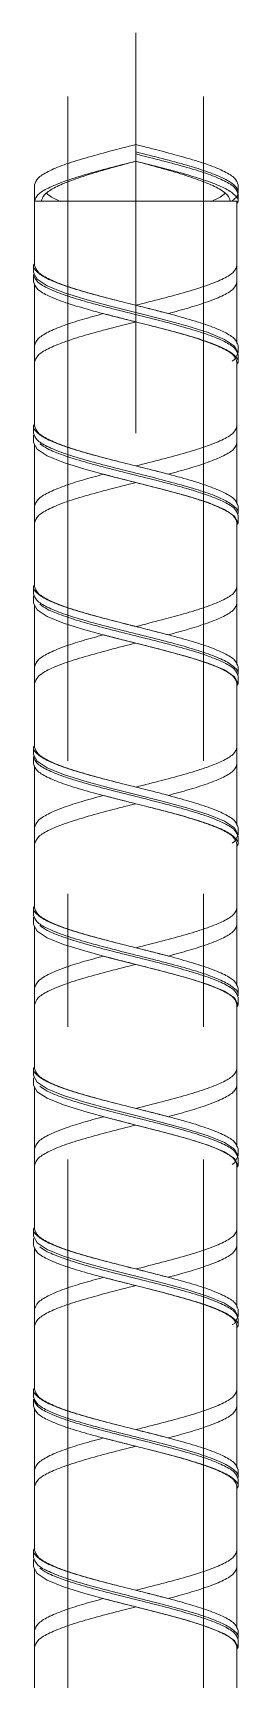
# Model space of a CAD drawing. Header units: millimetres. Extents: x 11 to 421, y 5 to 275.
# Drawn here: x 105.62 to 109.56, y 148.98 to 180.44 of the extents above; entities that cross this region are included whole.
import ezdxf

# ---------------------------------------------------------------- set-up
doc = ezdxf.new("R2010")
doc.units = ezdxf.units.MM
doc.linetypes.add('CENTERX2', pattern=[20.32, 12.7, -2.54, 2.54, -2.54])

msp = doc.modelspace()

# ---------------------------------------------------------------- linework, layer by layer
at = {"color": 7, "linetype": 'CENTERX2', "lineweight": 0}
for p, q in [((107.587, 180.445), (107.587, 172.792)), ((106.289, 179.23), (106.289, 127.66)), ((108.884, 179.23), (108.884, 127.66))]:
    msp.add_line(p, q, dxfattribs=at)
at = {"color": 7, "linetype": 'Continuous', "lineweight": 15}
for p, q in [((107.587, 178.31), (107.587, 178.171)), ((107.587, 178.171), (107.587, 178.151)), ((107.587, 178.151), (107.587, 178.131)), ((107.587, 178.131), (107.587, 177.992)), ((107.587, 177.992), (107.587, 177.992)), ((107.587, 177.992), (107.587, 177.992))]:
    msp.add_line(p, q, dxfattribs=at)
at = {"color": 7, "linetype": 'Continuous', "lineweight": 15, "flags": 128}
for points in [[(109.428, 174.17), (109.475, 174.201), (109.542, 174.33), (109.475, 174.459), (109.28, 174.587), (108.969, 174.716), (108.564, 174.844), (108.093, 174.973), (107.587, 175.101), (107.08, 175.229), (106.609, 175.356), (106.204, 175.484), (105.893, 175.611), (105.698, 175.738), (105.632, 175.865), (105.632, 175.865)], [(109.522, 171.042), (109.542, 171.081), (109.475, 171.21), (109.28, 171.339), (108.969, 171.467), (108.564, 171.596), (108.093, 171.724), (107.587, 171.852), (107.08, 171.98), (106.609, 172.108), (106.204, 172.235), (105.893, 172.362), (105.698, 172.489), (105.632, 172.616), (105.632, 172.616)], [(109.522, 167.972), (109.542, 168.011), (109.475, 168.14), (109.28, 168.269), (108.969, 168.397), (108.564, 168.526), (108.093, 168.654), (107.587, 168.782), (107.08, 168.91), (106.609, 169.038), (106.204, 169.165), (105.893, 169.292), (105.698, 169.419), (105.632, 169.546), (105.632, 169.546)], [(109.428, 164.96), (109.475, 164.991), (109.542, 165.12), (109.475, 165.249), (109.28, 165.377), (108.969, 165.506), (108.564, 165.635), (108.093, 165.763), (107.587, 165.891), (107.08, 166.019), (106.609, 166.146), (106.204, 166.274), (105.893, 166.401), (105.698, 166.528), (105.632, 166.655), (105.632, 166.655)], [(109.522, 161.832), (109.542, 161.871), (109.475, 162), (109.28, 162.129), (108.969, 162.257), (108.564, 162.386), (108.093, 162.514), (107.587, 162.642), (107.08, 162.77), (106.609, 162.898), (106.204, 163.025), (105.893, 163.152), (105.698, 163.279), (105.632, 163.406), (105.632, 163.406)], [(109.428, 158.82), (109.475, 158.851), (109.542, 158.98), (109.475, 159.109), (109.28, 159.237), (108.969, 159.366), (108.564, 159.495), (108.093, 159.623), (107.587, 159.751), (107.08, 159.879), (106.609, 160.006), (106.204, 160.134), (105.893, 160.261), (105.698, 160.388), (105.632, 160.515), (105.632, 160.515)], [(109.522, 158.762), (109.542, 158.801), (109.475, 158.93), (109.28, 159.059), (108.969, 159.187), (108.564, 159.316), (108.093, 159.444), (107.587, 159.572), (107.08, 159.7), (106.609, 159.828), (106.204, 159.955), (105.893, 160.082), (105.698, 160.209), (105.632, 160.336), (105.632, 160.336)], [(109.428, 155.75), (109.475, 155.781), (109.542, 155.91), (109.475, 156.039), (109.28, 156.167), (108.969, 156.296), (108.564, 156.425), (108.093, 156.553), (107.587, 156.681), (107.08, 156.809), (106.609, 156.936), (106.204, 157.064), (105.893, 157.191), (105.698, 157.318), (105.632, 157.445), (105.632, 157.445)], [(109.522, 149.552), (109.542, 149.591), (109.475, 149.72), (109.28, 149.849), (108.969, 149.977), (108.564, 150.106), (108.093, 150.234), (107.587, 150.362), (107.08, 150.49), (106.609, 150.618), (106.204, 150.745), (105.893, 150.872), (105.698, 150.999), (105.632, 151.126), (105.632, 151.126)]]:
    msp.add_lwpolyline(points, dxfattribs=at)
at = {"color": 7, "linetype": 'Continuous', "lineweight": 15}
msp.add_arc((107.587, -235.989), 413.221, 89.73172, 90.26828, dxfattribs=at)
for points, knots in [([(105.652, 177.539), (105.664, 177.581), (105.69, 177.667), (105.893, 177.796), (106.202, 177.925), (106.608, 178.053), (107.08, 178.182), (107.418, 178.267), (107.587, 178.31)], [0, 0, 0, 0, 0.166599, 0.33325, 0.499911, 0.666587, 0.833281, 1, 1, 1, 1]), ([(109.542, 177.539), (109.529, 177.581), (109.503, 177.667), (109.298, 177.796), (108.985, 177.925), (108.575, 178.053), (108.099, 178.182), (107.757, 178.267), (107.587, 178.31)], [0, 0, 0, 0, 0.166639, 0.333282, 0.499935, 0.666603, 0.833289, 1, 1, 1, 1]), ([(109.428, 177.24), (109.444, 177.25), (109.53, 177.304), (109.558, 177.4), (109.498, 177.529), (109.299, 177.657), (108.985, 177.786), (108.575, 177.915), (108.099, 178.043), (107.757, 178.128), (107.587, 178.171)], [0, 0, 0, 0, 0.033395, 0.171462, 0.309528, 0.447599, 0.585678, 0.723768, 0.861874, 1, 1, 1, 1]), ([(109.542, 177.36), (109.529, 177.403), (109.503, 177.489), (109.298, 177.617), (108.985, 177.746), (108.575, 177.875), (108.099, 178.003), (107.757, 178.088), (107.587, 178.131)], [0, 0, 0, 0, 0.166638, 0.333282, 0.499935, 0.666603, 0.83329, 1, 1, 1, 1]), ([(105.652, 177.227), (105.666, 177.27), (105.695, 177.354), (105.898, 177.481), (106.204, 177.608), (106.608, 177.736), (107.08, 177.864), (107.418, 177.949), (107.587, 177.992)], [0, 0, 0, 0, 0.165281, 0.330567, 0.495864, 0.663889, 0.831932, 1, 1, 1, 1]), ([(105.78, 177.229), (105.792, 177.269), (105.815, 177.352), (106.003, 177.478), (106.291, 177.607), (106.671, 177.736), (107.113, 177.864), (107.429, 177.949), (107.587, 177.992)], [0, 0, 0, 0, 0.158486, 0.32676, 0.495043, 0.663341, 0.831658, 1, 1, 1, 1]), ([(109.393, 177.228), (109.381, 177.269), (109.358, 177.352), (109.17, 177.478), (108.882, 177.607), (108.502, 177.736), (108.061, 177.864), (107.745, 177.949), (107.587, 177.992)], [0, 0, 0, 0, 0.158503, 0.326773, 0.495053, 0.663347, 0.831662, 1, 1, 1, 1]), ([(109.522, 177.182), (109.53, 177.195), (109.564, 177.251), (109.491, 177.35), (109.301, 177.479), (108.985, 177.607), (108.576, 177.736), (108.098, 177.864), (107.757, 177.95), (107.587, 177.992)], [0, 0, 0, 0, 0.04766, 0.206357, 0.365058, 0.523768, 0.682493, 0.841235, 1, 1, 1, 1]), ([(105.652, 177.539), (105.652, 177.486), (105.652, 177.38), (105.652, 177.274), (105.652, 177.221)], [0, 0, 0, 0, 0.500009, 1, 1, 1, 1]), ([(109.542, 177.4), (109.542, 177.423), (109.542, 177.469), (109.542, 177.515), (109.542, 177.539)], [0, 0, 0, 0, 0.500021, 1, 1, 1, 1]), ([(106.141, 177.225), (106.08, 177.252), (105.966, 177.303), (105.91, 177.353), (105.885, 177.377)], [0, 0, 0, 0, 0.532381, 1, 1, 1, 1]), ([(109.033, 177.225), (109.093, 177.252), (109.207, 177.303), (109.263, 177.353), (109.289, 177.377)], [0, 0, 0, 0, 0.532381, 1, 1, 1, 1]), ([(109.542, 177.221), (109.542, 177.244), (109.542, 177.29), (109.542, 177.337), (109.542, 177.36)], [0, 0, 0, 0, 0.5000215, 1, 1, 1, 1]), ([(109.542, 174.469), (109.529, 174.511), (109.503, 174.597), (109.298, 174.726), (108.985, 174.855), (108.575, 174.983), (108.099, 175.112), (107.587, 175.24), (107.075, 175.368), (106.598, 175.495), (106.189, 175.623), (105.872, 175.75), (105.683, 175.877), (105.609, 175.974), (105.644, 176.029), (105.652, 176.042)], [0, 0, 0, 0, 0.081285, 0.162573, 0.243866, 0.325165, 0.406474, 0.487794, 0.569115, 0.650423, 0.731723, 0.813015, 0.894303, 0.975588, 1, 1, 1, 1]), ([(105.652, 176.004), (105.664, 175.961), (105.69, 175.877), (105.893, 175.75), (106.202, 175.623), (106.608, 175.495), (107.08, 175.368), (107.418, 175.282), (107.587, 175.24)], [0, 0, 0, 0, 0.166639, 0.333282, 0.499935, 0.666603, 0.833289, 1, 1, 1, 1]), ([(107.587, 175.24), (107.755, 175.282), (108.093, 175.368), (108.565, 175.495), (108.971, 175.623), (109.28, 175.75), (109.483, 175.877), (109.509, 175.961), (109.522, 176.004)], [0, 0, 0, 0, 0.16671, 0.333397, 0.500065, 0.666718, 0.833361, 1, 1, 1, 1]), ([(109.522, 175.686), (109.522, 175.739), (109.522, 175.845), (109.522, 175.951), (109.522, 176.004)], [0, 0, 0, 0, 0.5, 1, 1, 1, 1]), ([(109.542, 174.29), (109.529, 174.333), (109.503, 174.419), (109.298, 174.547), (108.985, 174.676), (108.575, 174.805), (108.099, 174.933), (107.587, 175.061), (107.075, 175.189), (106.598, 175.316), (106.188, 175.444), (105.876, 175.571), (105.67, 175.698), (105.645, 175.782), (105.632, 175.825)], [0, 0, 0, 0, 0.083319, 0.166641, 0.249968, 0.333301, 0.416645, 0.5, 0.583355, 0.666699, 0.750032, 0.833359, 0.916681, 1, 1, 1, 1]), ([(109.522, 174.112), (109.53, 174.125), (109.564, 174.181), (109.491, 174.28), (109.301, 174.409), (108.985, 174.537), (108.576, 174.666), (108.098, 174.794), (107.587, 174.922), (107.075, 175.05), (106.598, 175.178), (106.188, 175.305), (105.876, 175.432), (105.671, 175.559), (105.645, 175.644), (105.632, 175.686)], [0, 0, 0, 0, 0.024413, 0.1057, 0.186991, 0.268285, 0.349587, 0.430898, 0.512221, 0.593544, 0.674855, 0.756157, 0.837452, 0.918742, 1, 1, 1, 1]), ([(108.205, 175.081), (108.342, 175.118), (108.617, 175.193), (108.983, 175.31), (109.28, 175.432), (109.483, 175.559), (109.509, 175.644), (109.522, 175.686)], [0, 0, 0, 0, 0.184914, 0.369754, 0.579846, 0.789926, 1, 1, 1, 1]), ([(105.652, 174.469), (105.664, 174.511), (105.69, 174.597), (105.893, 174.726), (106.19, 174.85), (106.556, 174.968), (106.831, 175.043), (106.969, 175.081)], [0, 0, 0, 0, 0.210074, 0.420154, 0.630246, 0.815085, 1, 1, 1, 1]), ([(106.969, 175.081), (107.06, 175.057), (107.206, 175.019), (107.414, 174.966), (107.529, 174.937), (107.587, 174.922)], [0, 0, 0, 0, 0.453024, 0.725497, 1, 1, 1, 1]), ([(108.205, 175.081), (108.113, 175.105), (107.967, 175.143), (107.759, 175.196), (107.644, 175.225), (107.587, 175.24)], [0, 0, 0, 0, 0.4530244, 0.7254943, 1, 1, 1, 1]), ([(105.652, 174.151), (105.664, 174.194), (105.69, 174.28), (105.893, 174.409), (106.202, 174.537), (106.608, 174.666), (107.08, 174.794), (107.418, 174.879), (107.587, 174.922)], [0, 0, 0, 0, 0.166639, 0.333282, 0.499935, 0.666603, 0.833289, 1, 1, 1, 1]), ([(107.587, 174.922), (107.755, 174.879), (108.093, 174.794), (108.565, 174.666), (108.971, 174.537), (109.28, 174.409), (109.483, 174.28), (109.509, 174.194), (109.522, 174.151)], [0, 0, 0, 0, 0.166711, 0.333397, 0.500065, 0.666718, 0.833361, 1, 1, 1, 1]), ([(105.652, 174.469), (105.652, 174.416), (105.652, 174.31), (105.652, 174.204), (105.652, 174.151)], [0, 0, 0, 0, 0.500009, 1, 1, 1, 1]), ([(109.542, 174.151), (109.542, 174.174), (109.542, 174.22), (109.542, 174.267), (109.542, 174.29)], [0, 0, 0, 0, 0.5000215, 1, 1, 1, 1]), ([(109.542, 171.399), (109.529, 171.441), (109.503, 171.527), (109.298, 171.656), (108.985, 171.785), (108.575, 171.913), (108.099, 172.042), (107.587, 172.17), (107.075, 172.298), (106.598, 172.425), (106.189, 172.553), (105.872, 172.68), (105.683, 172.807), (105.609, 172.904), (105.644, 172.959), (105.652, 172.972)], [0, 0, 0, 0, 0.081285, 0.162573, 0.243866, 0.325165, 0.406474, 0.487794, 0.569114, 0.650423, 0.731722, 0.813015, 0.894303, 0.975588, 1, 1, 1, 1]), ([(105.632, 172.934), (105.632, 172.91), (105.632, 172.864), (105.632, 172.818), (105.632, 172.795)], [0, 0, 0, 0, 0.5, 1, 1, 1, 1]), ([(109.539, 171.255), (109.54, 171.256), (109.564, 171.301), (109.487, 171.389), (109.302, 171.517), (108.984, 171.646), (108.576, 171.775), (108.098, 171.903), (107.587, 172.031), (107.075, 172.159), (106.598, 172.286), (106.188, 172.414), (105.876, 172.541), (105.67, 172.668), (105.645, 172.752), (105.632, 172.795)], [0, 0, 0, 0, 0.003287, 0.086332, 0.16938, 0.252433, 0.335493, 0.418562, 0.501643, 0.584725, 0.667794, 0.750854, 0.833907, 0.916955, 1, 1, 1, 1]), ([(105.632, 172.755), (105.632, 172.732), (105.632, 172.685), (105.632, 172.639), (105.632, 172.616)], [0, 0, 0, 0, 0.4999785, 1, 1, 1, 1]), ([(105.652, 172.934), (105.664, 172.891), (105.69, 172.807), (105.893, 172.68), (106.202, 172.553), (106.608, 172.425), (107.08, 172.298), (107.418, 172.212), (107.587, 172.17)], [0, 0, 0, 0, 0.166639, 0.333282, 0.499935, 0.666603, 0.83329, 1, 1, 1, 1]), ([(107.587, 172.17), (107.755, 172.212), (108.093, 172.298), (108.565, 172.425), (108.971, 172.553), (109.28, 172.68), (109.483, 172.807), (109.509, 172.891), (109.522, 172.934)], [0, 0, 0, 0, 0.16671, 0.333397, 0.500065, 0.666718, 0.833361, 1, 1, 1, 1]), ([(109.522, 172.616), (109.522, 172.669), (109.522, 172.775), (109.522, 172.881), (109.522, 172.934)], [0, 0, 0, 0, 0.500009, 1, 1, 1, 1]), ([(109.542, 171.22), (109.529, 171.263), (109.503, 171.349), (109.298, 171.477), (108.985, 171.606), (108.575, 171.735), (108.099, 171.863), (107.587, 171.991), (107.075, 172.119), (106.597, 172.246), (106.191, 172.374), (105.893, 172.49), (105.793, 172.563), (105.75, 172.594)], [0, 0, 0, 0, 0.093108, 0.186254, 0.279404, 0.372563, 0.465733, 0.558915, 0.652098, 0.745267, 0.838426, 0.931577, 1, 1, 1, 1]), ([(108.205, 172.011), (108.342, 172.048), (108.617, 172.123), (108.983, 172.24), (109.28, 172.362), (109.483, 172.489), (109.509, 172.574), (109.522, 172.616)], [0, 0, 0, 0, 0.184914, 0.369754, 0.579846, 0.789926, 1, 1, 1, 1]), ([(108.205, 172.011), (108.113, 172.035), (107.967, 172.073), (107.759, 172.126), (107.644, 172.155), (107.587, 172.17)], [0, 0, 0, 0, 0.453025, 0.725497, 1, 1, 1, 1]), ([(105.652, 171.399), (105.664, 171.441), (105.69, 171.527), (105.893, 171.656), (106.19, 171.78), (106.556, 171.898), (106.831, 171.973), (106.969, 172.011)], [0, 0, 0, 0, 0.210074, 0.420154, 0.630246, 0.815086, 1, 1, 1, 1]), ([(105.652, 171.081), (105.664, 171.124), (105.69, 171.21), (105.893, 171.339), (106.202, 171.467), (106.608, 171.596), (107.08, 171.724), (107.418, 171.809), (107.587, 171.852)], [0, 0, 0, 0, 0.166639, 0.333282, 0.499936, 0.666603, 0.83329, 1, 1, 1, 1]), ([(106.969, 172.011), (107.06, 171.987), (107.206, 171.949), (107.414, 171.896), (107.529, 171.867), (107.587, 171.852)], [0, 0, 0, 0, 0.453024, 0.725494, 1, 1, 1, 1]), ([(107.587, 171.852), (107.755, 171.809), (108.093, 171.724), (108.565, 171.596), (108.971, 171.467), (109.28, 171.339), (109.483, 171.21), (109.509, 171.124), (109.522, 171.081)], [0, 0, 0, 0, 0.16671, 0.333397, 0.500064, 0.666718, 0.833361, 1, 1, 1, 1]), ([(105.652, 171.399), (105.652, 171.346), (105.652, 171.24), (105.652, 171.134), (105.652, 171.081)], [0, 0, 0, 0, 0.5, 1, 1, 1, 1]), ([(109.542, 171.26), (109.542, 171.283), (109.542, 171.329), (109.542, 171.375), (109.542, 171.399)], [0, 0, 0, 0, 0.4999785, 1, 1, 1, 1]), ([(109.542, 168.329), (109.529, 168.371), (109.503, 168.457), (109.298, 168.586), (108.985, 168.715), (108.575, 168.843), (108.099, 168.972), (107.587, 169.1), (107.075, 169.228), (106.598, 169.355), (106.189, 169.483), (105.872, 169.61), (105.683, 169.737), (105.609, 169.834), (105.644, 169.889), (105.652, 169.902)], [0, 0, 0, 0, 0.081285, 0.162573, 0.243866, 0.325165, 0.406474, 0.487794, 0.569114, 0.650423, 0.731723, 0.813015, 0.894303, 0.975588, 1, 1, 1, 1]), ([(105.632, 169.864), (105.632, 169.84), (105.632, 169.794), (105.632, 169.748), (105.632, 169.725)], [0, 0, 0, 0, 0.500011, 1, 1, 1, 1]), ([(109.539, 168.185), (109.54, 168.186), (109.564, 168.231), (109.487, 168.319), (109.302, 168.447), (108.984, 168.576), (108.576, 168.705), (108.098, 168.833), (107.587, 168.961), (107.075, 169.089), (106.598, 169.216), (106.188, 169.344), (105.876, 169.471), (105.67, 169.598), (105.645, 169.682), (105.632, 169.725)], [0, 0, 0, 0, 0.003288, 0.086333, 0.169381, 0.252434, 0.335493, 0.418563, 0.501644, 0.584725, 0.667794, 0.750854, 0.833907, 0.916955, 1, 1, 1, 1]), ([(105.652, 169.864), (105.664, 169.821), (105.69, 169.737), (105.893, 169.61), (106.202, 169.483), (106.608, 169.355), (107.08, 169.228), (107.418, 169.142), (107.587, 169.1)], [0, 0, 0, 0, 0.166639, 0.333282, 0.499935, 0.666603, 0.83329, 1, 1, 1, 1]), ([(107.587, 169.1), (107.755, 169.142), (108.093, 169.228), (108.565, 169.355), (108.971, 169.483), (109.28, 169.61), (109.483, 169.737), (109.509, 169.821), (109.522, 169.864)], [0, 0, 0, 0, 0.16671, 0.333397, 0.500065, 0.666718, 0.833361, 1, 1, 1, 1]), ([(109.522, 169.546), (109.522, 169.599), (109.522, 169.705), (109.522, 169.811), (109.522, 169.864)], [0, 0, 0, 0, 0.5, 1, 1, 1, 1]), ([(109.542, 168.15), (109.529, 168.193), (109.503, 168.279), (109.298, 168.407), (108.985, 168.536), (108.575, 168.665), (108.099, 168.793), (107.587, 168.921), (107.075, 169.049), (106.597, 169.176), (106.191, 169.304), (105.893, 169.42), (105.793, 169.493), (105.75, 169.524)], [0, 0, 0, 0, 0.09314, 0.186282, 0.279429, 0.372585, 0.465751, 0.55893, 0.65211, 0.745276, 0.838432, 0.931579, 1, 1, 1, 1]), ([(108.205, 168.941), (108.342, 168.978), (108.617, 169.053), (108.983, 169.17), (109.28, 169.292), (109.483, 169.419), (109.509, 169.504), (109.522, 169.546)], [0, 0, 0, 0, 0.184914, 0.369754, 0.579846, 0.789926, 1, 1, 1, 1]), ([(108.205, 168.941), (108.113, 168.965), (107.967, 169.003), (107.759, 169.056), (107.644, 169.085), (107.587, 169.1)], [0, 0, 0, 0, 0.453024, 0.725495, 1, 1, 1, 1]), ([(105.652, 168.329), (105.664, 168.371), (105.69, 168.457), (105.893, 168.586), (106.19, 168.71), (106.556, 168.828), (106.831, 168.903), (106.969, 168.941)], [0, 0, 0, 0, 0.210074, 0.420154, 0.630246, 0.815086, 1, 1, 1, 1]), ([(105.652, 168.011), (105.664, 168.054), (105.69, 168.14), (105.893, 168.269), (106.202, 168.397), (106.608, 168.526), (107.08, 168.654), (107.418, 168.739), (107.587, 168.782)], [0, 0, 0, 0, 0.166638, 0.333282, 0.499935, 0.666603, 0.833289, 1, 1, 1, 1]), ([(106.969, 168.941), (107.06, 168.917), (107.206, 168.879), (107.414, 168.826), (107.529, 168.797), (107.587, 168.782)], [0, 0, 0, 0, 0.453024, 0.725496, 1, 1, 1, 1]), ([(107.587, 168.782), (107.755, 168.739), (108.093, 168.654), (108.565, 168.526), (108.971, 168.397), (109.28, 168.269), (109.483, 168.14), (109.509, 168.054), (109.522, 168.011)], [0, 0, 0, 0, 0.166711, 0.333397, 0.500065, 0.666718, 0.833361, 1, 1, 1, 1]), ([(105.652, 168.329), (105.652, 168.276), (105.652, 168.17), (105.652, 168.064), (105.652, 168.011)], [0, 0, 0, 0, 0.500005, 1, 1, 1, 1]), ([(109.542, 168.19), (109.542, 168.213), (109.542, 168.259), (109.542, 168.305), (109.542, 168.329)], [0, 0, 0, 0, 0.500011, 1, 1, 1, 1]), ([(109.542, 168.011), (109.542, 168.034), (109.542, 168.08), (109.542, 168.127), (109.542, 168.15)], [0, 0, 0, 0, 0.500011, 1, 1, 1, 1]), ([(109.542, 165.259), (109.529, 165.301), (109.503, 165.387), (109.298, 165.516), (108.985, 165.645), (108.575, 165.773), (108.099, 165.902), (107.587, 166.03), (107.075, 166.158), (106.598, 166.285), (106.189, 166.413), (105.872, 166.54), (105.683, 166.667), (105.609, 166.764), (105.644, 166.819), (105.652, 166.832)], [0, 0, 0, 0, 0.081285, 0.162573, 0.243866, 0.325165, 0.406474, 0.487794, 0.569114, 0.650423, 0.731723, 0.813015, 0.894303, 0.975588, 1, 1, 1, 1]), ([(105.652, 166.794), (105.664, 166.751), (105.69, 166.667), (105.893, 166.54), (106.202, 166.413), (106.608, 166.285), (107.08, 166.158), (107.418, 166.072), (107.587, 166.03)], [0, 0, 0, 0, 0.166639, 0.333282, 0.499935, 0.666603, 0.833289, 1, 1, 1, 1]), ([(107.587, 166.03), (107.755, 166.072), (108.093, 166.158), (108.565, 166.285), (108.971, 166.413), (109.28, 166.54), (109.483, 166.667), (109.509, 166.751), (109.522, 166.794)], [0, 0, 0, 0, 0.166711, 0.333397, 0.500065, 0.666718, 0.833361, 1, 1, 1, 1]), ([(109.522, 166.476), (109.522, 166.529), (109.522, 166.635), (109.522, 166.741), (109.522, 166.794)], [0, 0, 0, 0, 0.5000047, 1, 1, 1, 1]), ([(105.632, 166.615), (105.632, 166.592), (105.632, 166.545), (105.632, 166.499), (105.632, 166.476)], [0, 0, 0, 0, 0.500011, 1, 1, 1, 1]), ([(109.542, 165.08), (109.529, 165.123), (109.503, 165.209), (109.298, 165.337), (108.985, 165.466), (108.575, 165.595), (108.099, 165.723), (107.587, 165.851), (107.075, 165.979), (106.598, 166.106), (106.188, 166.234), (105.876, 166.361), (105.67, 166.488), (105.645, 166.572), (105.632, 166.615)], [0, 0, 0, 0, 0.083319, 0.166641, 0.249968, 0.333302, 0.416645, 0.5, 0.583355, 0.666699, 0.750032, 0.833359, 0.916681, 1, 1, 1, 1]), ([(109.522, 164.902), (109.53, 164.915), (109.564, 164.971), (109.491, 165.07), (109.301, 165.199), (108.985, 165.327), (108.576, 165.456), (108.098, 165.584), (107.587, 165.712), (107.075, 165.84), (106.598, 165.968), (106.188, 166.095), (105.876, 166.222), (105.671, 166.349), (105.645, 166.434), (105.632, 166.476)], [0, 0, 0, 0, 0.024413, 0.1057, 0.18699, 0.268285, 0.349587, 0.430898, 0.51222, 0.593543, 0.674854, 0.756156, 0.837451, 0.918741, 1, 1, 1, 1]), ([(108.205, 165.871), (108.342, 165.908), (108.617, 165.983), (108.983, 166.1), (109.28, 166.222), (109.483, 166.349), (109.509, 166.434), (109.522, 166.476)], [0, 0, 0, 0, 0.184914, 0.369754, 0.579846, 0.789926, 1, 1, 1, 1]), ([(105.652, 165.259), (105.664, 165.301), (105.69, 165.387), (105.893, 165.516), (106.19, 165.64), (106.556, 165.758), (106.831, 165.833), (106.969, 165.871)], [0, 0, 0, 0, 0.210074, 0.420154, 0.6302459, 0.8150856, 1, 1, 1, 1]), ([(106.969, 165.871), (107.06, 165.847), (107.206, 165.809), (107.414, 165.756), (107.529, 165.727), (107.587, 165.712)], [0, 0, 0, 0, 0.453025, 0.725496, 1, 1, 1, 1]), ([(105.652, 164.941), (105.664, 164.984), (105.69, 165.07), (105.893, 165.199), (106.202, 165.327), (106.608, 165.456), (107.08, 165.584), (107.418, 165.669), (107.587, 165.712)], [0, 0, 0, 0, 0.166639, 0.333282, 0.499935, 0.666603, 0.83329, 1, 1, 1, 1]), ([(107.587, 165.712), (107.755, 165.669), (108.093, 165.584), (108.565, 165.456), (108.971, 165.327), (109.28, 165.199), (109.483, 165.07), (109.509, 164.984), (109.522, 164.941)], [0, 0, 0, 0, 0.16671, 0.333397, 0.500065, 0.666718, 0.833361, 1, 1, 1, 1]), ([(105.652, 165.259), (105.652, 165.206), (105.652, 165.1), (105.652, 164.994), (105.652, 164.941)], [0, 0, 0, 0, 0.5000047, 1, 1, 1, 1]), ([(109.542, 165.12), (109.542, 165.143), (109.542, 165.189), (109.542, 165.235), (109.542, 165.259)], [0, 0, 0, 0, 0.499989, 1, 1, 1, 1]), ([(109.542, 164.941), (109.542, 164.964), (109.542, 165.01), (109.542, 165.057), (109.542, 165.08)], [0, 0, 0, 0, 0.500011, 1, 1, 1, 1]), ([(109.542, 162.189), (109.529, 162.231), (109.503, 162.317), (109.298, 162.446), (108.985, 162.575), (108.575, 162.703), (108.099, 162.832), (107.587, 162.96), (107.075, 163.088), (106.598, 163.215), (106.189, 163.343), (105.872, 163.47), (105.683, 163.597), (105.609, 163.694), (105.644, 163.749), (105.652, 163.762)], [0, 0, 0, 0, 0.081285, 0.162573, 0.243866, 0.325165, 0.406474, 0.487794, 0.569114, 0.650423, 0.731723, 0.813015, 0.894303, 0.975588, 1, 1, 1, 1]), ([(105.632, 163.724), (105.632, 163.7), (105.632, 163.654), (105.632, 163.608), (105.632, 163.585)], [0, 0, 0, 0, 0.499989, 1, 1, 1, 1]), ([(105.652, 163.724), (105.664, 163.681), (105.69, 163.597), (105.893, 163.47), (106.202, 163.343), (106.608, 163.215), (107.08, 163.088), (107.418, 163.002), (107.587, 162.96)], [0, 0, 0, 0, 0.166639, 0.333282, 0.499935, 0.666603, 0.833289, 1, 1, 1, 1]), ([(107.587, 162.96), (107.755, 163.002), (108.093, 163.088), (108.565, 163.215), (108.971, 163.343), (109.28, 163.47), (109.483, 163.597), (109.509, 163.681), (109.522, 163.724)], [0, 0, 0, 0, 0.166711, 0.333397, 0.500065, 0.666718, 0.833361, 1, 1, 1, 1]), ([(109.522, 163.406), (109.522, 163.459), (109.522, 163.565), (109.522, 163.671), (109.522, 163.724)], [0, 0, 0, 0, 0.499995, 1, 1, 1, 1]), ([(109.539, 162.045), (109.54, 162.046), (109.564, 162.091), (109.487, 162.179), (109.302, 162.307), (108.984, 162.436), (108.576, 162.565), (108.098, 162.693), (107.587, 162.821), (107.075, 162.949), (106.598, 163.076), (106.188, 163.204), (105.876, 163.331), (105.67, 163.458), (105.645, 163.542), (105.632, 163.585)], [0, 0, 0, 0, 0.003287, 0.086332, 0.16938, 0.252433, 0.335493, 0.418562, 0.501643, 0.584725, 0.667794, 0.750854, 0.833907, 0.916955, 1, 1, 1, 1]), ([(105.632, 163.545), (105.632, 163.522), (105.632, 163.475), (105.632, 163.429), (105.632, 163.406)], [0, 0, 0, 0, 0.499989, 1, 1, 1, 1]), ([(109.542, 162.01), (109.529, 162.053), (109.503, 162.139), (109.298, 162.267), (108.985, 162.396), (108.575, 162.525), (108.099, 162.653), (107.587, 162.781), (107.075, 162.909), (106.597, 163.036), (106.191, 163.164), (105.893, 163.28), (105.793, 163.353), (105.75, 163.384)], [0, 0, 0, 0, 0.093109, 0.186255, 0.279405, 0.372564, 0.465733, 0.558916, 0.652098, 0.745268, 0.838426, 0.931577, 1, 1, 1, 1]), ([(108.205, 162.801), (108.342, 162.838), (108.617, 162.913), (108.983, 163.03), (109.28, 163.152), (109.483, 163.279), (109.509, 163.364), (109.522, 163.406)], [0, 0, 0, 0, 0.184914, 0.369754, 0.579846, 0.789926, 1, 1, 1, 1]), ([(105.652, 162.189), (105.664, 162.231), (105.69, 162.317), (105.893, 162.446), (106.19, 162.57), (106.556, 162.688), (106.831, 162.763), (106.969, 162.801)], [0, 0, 0, 0, 0.210074, 0.420154, 0.630246, 0.815086, 1, 1, 1, 1]), ([(106.969, 162.801), (107.06, 162.777), (107.206, 162.739), (107.414, 162.686), (107.529, 162.657), (107.587, 162.642)], [0, 0, 0, 0, 0.453025, 0.7254955, 1, 1, 1, 1]), ([(108.205, 162.801), (108.113, 162.825), (107.967, 162.863), (107.759, 162.916), (107.644, 162.945), (107.587, 162.96)], [0, 0, 0, 0, 0.453025, 0.725496, 1, 1, 1, 1]), ([(105.652, 161.871), (105.664, 161.914), (105.69, 162), (105.893, 162.129), (106.202, 162.257), (106.608, 162.386), (107.08, 162.514), (107.418, 162.599), (107.587, 162.642)], [0, 0, 0, 0, 0.166639, 0.333282, 0.499936, 0.666603, 0.833289, 1, 1, 1, 1]), ([(107.587, 162.642), (107.755, 162.599), (108.093, 162.514), (108.565, 162.386), (108.971, 162.257), (109.28, 162.129), (109.483, 162), (109.509, 161.914), (109.522, 161.871)], [0, 0, 0, 0, 0.166711, 0.333397, 0.500064, 0.666718, 0.833361, 1, 1, 1, 1]), ([(105.652, 162.189), (105.652, 162.136), (105.652, 162.03), (105.652, 161.924), (105.652, 161.871)], [0, 0, 0, 0, 0.4999953, 1, 1, 1, 1]), ([(109.542, 161.871), (109.542, 161.894), (109.542, 161.94), (109.542, 161.987), (109.542, 162.01)], [0, 0, 0, 0, 0.499989, 1, 1, 1, 1]), ([(109.542, 159.119), (109.529, 159.161), (109.503, 159.247), (109.298, 159.376), (108.985, 159.505), (108.575, 159.633), (108.099, 159.762), (107.587, 159.89), (107.075, 160.018), (106.598, 160.145), (106.189, 160.273), (105.872, 160.4), (105.683, 160.527), (105.609, 160.624), (105.644, 160.679), (105.652, 160.692)], [0, 0, 0, 0, 0.081286, 0.162573, 0.243866, 0.325165, 0.406474, 0.487794, 0.569115, 0.650423, 0.731723, 0.813015, 0.894303, 0.975588, 1, 1, 1, 1]), ([(105.632, 160.654), (105.632, 160.63), (105.632, 160.584), (105.632, 160.538), (105.632, 160.515)], [0, 0, 0, 0, 0.500011, 1, 1, 1, 1]), ([(105.632, 160.475), (105.632, 160.452), (105.632, 160.405), (105.632, 160.359), (105.632, 160.336)], [0, 0, 0, 0, 0.499989, 1, 1, 1, 1]), ([(105.652, 160.654), (105.664, 160.611), (105.69, 160.527), (105.893, 160.4), (106.202, 160.273), (106.608, 160.145), (107.08, 160.018), (107.418, 159.932), (107.587, 159.89)], [0, 0, 0, 0, 0.166639, 0.333282, 0.499935, 0.666603, 0.83329, 1, 1, 1, 1]), ([(107.587, 159.89), (107.755, 159.932), (108.093, 160.018), (108.565, 160.145), (108.971, 160.273), (109.28, 160.4), (109.483, 160.527), (109.509, 160.611), (109.522, 160.654)], [0, 0, 0, 0, 0.16671, 0.333397, 0.500065, 0.666718, 0.833361, 1, 1, 1, 1]), ([(109.522, 160.336), (109.522, 160.389), (109.522, 160.495), (109.522, 160.601), (109.522, 160.654)], [0, 0, 0, 0, 0.4999953, 1, 1, 1, 1]), ([(109.542, 158.94), (109.529, 158.983), (109.503, 159.069), (109.298, 159.197), (108.985, 159.326), (108.575, 159.455), (108.099, 159.583), (107.587, 159.711), (107.075, 159.839), (106.597, 159.966), (106.191, 160.094), (105.893, 160.21), (105.793, 160.283), (105.75, 160.314)], [0, 0, 0, 0, 0.093139, 0.186281, 0.279429, 0.372585, 0.465751, 0.55893, 0.65211, 0.745276, 0.838432, 0.931579, 1, 1, 1, 1]), ([(108.205, 159.731), (108.342, 159.768), (108.617, 159.843), (108.983, 159.96), (109.28, 160.082), (109.483, 160.209), (109.509, 160.294), (109.522, 160.336)], [0, 0, 0, 0, 0.184915, 0.369754, 0.579846, 0.789926, 1, 1, 1, 1]), ([(108.205, 159.731), (108.113, 159.755), (107.967, 159.793), (107.759, 159.846), (107.644, 159.875), (107.587, 159.89)], [0, 0, 0, 0, 0.453024, 0.725496, 1, 1, 1, 1]), ([(105.652, 159.119), (105.664, 159.161), (105.69, 159.247), (105.893, 159.376), (106.19, 159.5), (106.556, 159.618), (106.831, 159.693), (106.969, 159.731)], [0, 0, 0, 0, 0.210074, 0.4201539, 0.6302463, 0.8150856, 1, 1, 1, 1]), ([(105.652, 158.801), (105.664, 158.844), (105.69, 158.93), (105.893, 159.059), (106.202, 159.187), (106.608, 159.316), (107.08, 159.444), (107.418, 159.529), (107.587, 159.572)], [0, 0, 0, 0, 0.166638, 0.333282, 0.499935, 0.666603, 0.833289, 1, 1, 1, 1]), ([(106.969, 159.731), (107.06, 159.707), (107.206, 159.669), (107.414, 159.616), (107.529, 159.587), (107.587, 159.572)], [0, 0, 0, 0, 0.453024, 0.725495, 1, 1, 1, 1]), ([(107.587, 159.572), (107.755, 159.529), (108.093, 159.444), (108.565, 159.316), (108.971, 159.187), (109.28, 159.059), (109.483, 158.93), (109.509, 158.844), (109.522, 158.801)], [0, 0, 0, 0, 0.166711, 0.333397, 0.500065, 0.666718, 0.833361, 1, 1, 1, 1]), ([(105.652, 159.119), (105.652, 159.066), (105.652, 158.96), (105.652, 158.854), (105.652, 158.801)], [0, 0, 0, 0, 0.499995, 1, 1, 1, 1]), ([(109.542, 158.98), (109.542, 159.003), (109.542, 159.049), (109.542, 159.095), (109.542, 159.119)], [0, 0, 0, 0, 0.500011, 1, 1, 1, 1]), ([(109.542, 158.801), (109.542, 158.824), (109.542, 158.87), (109.542, 158.917), (109.542, 158.94)], [0, 0, 0, 0, 0.499989, 1, 1, 1, 1]), ([(109.542, 156.049), (109.529, 156.091), (109.503, 156.177), (109.298, 156.306), (108.985, 156.435), (108.575, 156.563), (108.099, 156.692), (107.587, 156.82), (107.075, 156.948), (106.598, 157.075), (106.189, 157.203), (105.872, 157.33), (105.683, 157.457), (105.609, 157.554), (105.644, 157.609), (105.652, 157.622)], [0, 0, 0, 0, 0.081285, 0.162573, 0.243866, 0.325165, 0.406474, 0.487794, 0.569114, 0.650423, 0.731723, 0.813015, 0.894303, 0.975588, 1, 1, 1, 1]), ([(105.632, 157.584), (105.632, 157.56), (105.632, 157.514), (105.632, 157.468), (105.632, 157.445)], [0, 0, 0, 0, 0.500011, 1, 1, 1, 1]), ([(105.652, 157.584), (105.664, 157.541), (105.69, 157.457), (105.893, 157.33), (106.202, 157.203), (106.608, 157.075), (107.08, 156.948), (107.418, 156.862), (107.587, 156.82)], [0, 0, 0, 0, 0.166639, 0.333282, 0.499935, 0.666603, 0.83329, 1, 1, 1, 1]), ([(107.587, 156.82), (107.755, 156.862), (108.093, 156.948), (108.565, 157.075), (108.971, 157.203), (109.28, 157.33), (109.483, 157.457), (109.509, 157.541), (109.522, 157.584)], [0, 0, 0, 0, 0.16671, 0.333397, 0.500065, 0.666718, 0.833361, 1, 1, 1, 1]), ([(109.522, 157.266), (109.522, 157.319), (109.522, 157.425), (109.522, 157.531), (109.522, 157.584)], [0, 0, 0, 0, 0.5, 1, 1, 1, 1]), ([(109.522, 155.692), (109.53, 155.705), (109.564, 155.761), (109.491, 155.86), (109.301, 155.989), (108.985, 156.117), (108.576, 156.246), (108.098, 156.374), (107.587, 156.502), (107.075, 156.63), (106.598, 156.758), (106.188, 156.885), (105.876, 157.012), (105.671, 157.139), (105.645, 157.224), (105.632, 157.266)], [0, 0, 0, 0, 0.024412, 0.1057, 0.18699, 0.268284, 0.349586, 0.430897, 0.512219, 0.593542, 0.674852, 0.756154, 0.837448, 0.918738, 1, 1, 1, 1]), ([(109.542, 155.87), (109.529, 155.913), (109.503, 155.999), (109.298, 156.127), (108.985, 156.256), (108.575, 156.385), (108.099, 156.513), (107.587, 156.641), (107.075, 156.769), (106.597, 156.896), (106.191, 157.024), (105.893, 157.14), (105.793, 157.213), (105.75, 157.244)], [0, 0, 0, 0, 0.09314, 0.186282, 0.279429, 0.372585, 0.465751, 0.558931, 0.65211, 0.745276, 0.838432, 0.931579, 1, 1, 1, 1]), ([(108.205, 156.661), (108.342, 156.698), (108.617, 156.773), (108.983, 156.89), (109.28, 157.012), (109.483, 157.139), (109.509, 157.224), (109.522, 157.266)], [0, 0, 0, 0, 0.1849143, 0.3697541, 0.5798461, 0.7899261, 1, 1, 1, 1]), ([(108.205, 156.661), (108.113, 156.685), (107.967, 156.723), (107.759, 156.776), (107.644, 156.805), (107.587, 156.82)], [0, 0, 0, 0, 0.453024, 0.725495, 1, 1, 1, 1]), ([(105.652, 156.049), (105.664, 156.091), (105.69, 156.177), (105.893, 156.306), (106.19, 156.43), (106.556, 156.548), (106.831, 156.623), (106.969, 156.661)], [0, 0, 0, 0, 0.210074, 0.420154, 0.630246, 0.815086, 1, 1, 1, 1]), ([(105.652, 155.731), (105.664, 155.774), (105.69, 155.86), (105.893, 155.989), (106.202, 156.117), (106.608, 156.246), (107.08, 156.374), (107.418, 156.46), (107.587, 156.502)], [0, 0, 0, 0, 0.166639, 0.333282, 0.499935, 0.666603, 0.833289, 1, 1, 1, 1]), ([(106.969, 156.661), (107.06, 156.637), (107.206, 156.599), (107.414, 156.546), (107.529, 156.517), (107.587, 156.502)], [0, 0, 0, 0, 0.453024, 0.725496, 1, 1, 1, 1]), ([(107.587, 156.502), (107.755, 156.46), (108.093, 156.374), (108.565, 156.246), (108.971, 156.117), (109.28, 155.989), (109.483, 155.86), (109.509, 155.774), (109.522, 155.731)], [0, 0, 0, 0, 0.166711, 0.333397, 0.500065, 0.666718, 0.833361, 1, 1, 1, 1]), ([(105.652, 156.049), (105.652, 155.996), (105.652, 155.89), (105.652, 155.784), (105.652, 155.731)], [0, 0, 0, 0, 0.5000047, 1, 1, 1, 1]), ([(109.542, 155.91), (109.542, 155.933), (109.542, 155.979), (109.542, 156.025), (109.542, 156.049)], [0, 0, 0, 0, 0.500011, 1, 1, 1, 1]), ([(109.542, 155.731), (109.542, 155.754), (109.542, 155.8), (109.542, 155.847), (109.542, 155.87)], [0, 0, 0, 0, 0.499989, 1, 1, 1, 1]), ([(109.542, 152.979), (109.529, 153.022), (109.503, 153.107), (109.298, 153.236), (108.985, 153.365), (108.575, 153.493), (108.099, 153.622), (107.587, 153.75), (107.075, 153.878), (106.598, 154.005), (106.189, 154.133), (105.872, 154.26), (105.683, 154.387), (105.609, 154.484), (105.644, 154.539), (105.652, 154.552)], [0, 0, 0, 0, 0.081285, 0.162573, 0.243866, 0.325165, 0.406474, 0.487794, 0.569114, 0.650423, 0.731723, 0.813015, 0.894303, 0.975588, 1, 1, 1, 1]), ([(105.632, 154.514), (105.632, 154.49), (105.632, 154.444), (105.632, 154.398), (105.632, 154.375)], [0, 0, 0, 0, 0.5, 1, 1, 1, 1]), ([(105.652, 154.514), (105.664, 154.471), (105.69, 154.387), (105.893, 154.26), (106.202, 154.133), (106.608, 154.005), (107.08, 153.878), (107.418, 153.792), (107.587, 153.75)], [0, 0, 0, 0, 0.166639, 0.333282, 0.499935, 0.666603, 0.833289, 1, 1, 1, 1]), ([(107.587, 153.75), (107.755, 153.792), (108.093, 153.878), (108.565, 154.005), (108.971, 154.133), (109.28, 154.26), (109.483, 154.387), (109.509, 154.471), (109.522, 154.514)], [0, 0, 0, 0, 0.166711, 0.333397, 0.500065, 0.666718, 0.833361, 1, 1, 1, 1]), ([(109.522, 154.196), (109.522, 154.249), (109.522, 154.355), (109.522, 154.461), (109.522, 154.514)], [0, 0, 0, 0, 0.500005, 1, 1, 1, 1]), ([(109.539, 152.835), (109.54, 152.836), (109.564, 152.881), (109.487, 152.969), (109.302, 153.097), (108.984, 153.226), (108.576, 153.355), (108.098, 153.483), (107.587, 153.611), (107.075, 153.739), (106.598, 153.867), (106.188, 153.994), (105.876, 154.121), (105.67, 154.248), (105.645, 154.333), (105.632, 154.375)], [0, 0, 0, 0, 0.003287, 0.086332, 0.16938, 0.252433, 0.335493, 0.418562, 0.501643, 0.584725, 0.667794, 0.750854, 0.833907, 0.916955, 1, 1, 1, 1]), ([(105.632, 154.335), (105.632, 154.312), (105.632, 154.265), (105.632, 154.219), (105.632, 154.196)], [0, 0, 0, 0, 0.499989, 1, 1, 1, 1]), ([(109.542, 152.8), (109.529, 152.843), (109.503, 152.929), (109.298, 153.057), (108.985, 153.186), (108.575, 153.315), (108.099, 153.443), (107.587, 153.571), (107.075, 153.699), (106.598, 153.827), (106.188, 153.954), (105.876, 154.081), (105.67, 154.208), (105.645, 154.293), (105.632, 154.335)], [0, 0, 0, 0, 0.083295, 0.166619, 0.249947, 0.333283, 0.416629, 0.499986, 0.583344, 0.666689, 0.750026, 0.833354, 0.916678, 1, 1, 1, 1]), ([(109.522, 152.622), (109.53, 152.635), (109.564, 152.691), (109.491, 152.79), (109.301, 152.919), (108.985, 153.047), (108.576, 153.176), (108.098, 153.304), (107.587, 153.432), (107.075, 153.56), (106.598, 153.688), (106.188, 153.815), (105.876, 153.942), (105.67, 154.069), (105.645, 154.154), (105.632, 154.196)], [0, 0, 0, 0, 0.024412, 0.105697, 0.186985, 0.268278, 0.349577, 0.430886, 0.512207, 0.593527, 0.674836, 0.756136, 0.837428, 0.918716, 1, 1, 1, 1]), ([(108.205, 153.591), (108.342, 153.628), (108.617, 153.703), (108.983, 153.82), (109.28, 153.942), (109.483, 154.069), (109.509, 154.154), (109.522, 154.196)], [0, 0, 0, 0, 0.184914, 0.369754, 0.579846, 0.789926, 1, 1, 1, 1]), ([(105.652, 152.979), (105.664, 153.022), (105.69, 153.107), (105.893, 153.236), (106.19, 153.36), (106.556, 153.478), (106.831, 153.553), (106.969, 153.591)], [0, 0, 0, 0, 0.210074, 0.420154, 0.630246, 0.815086, 1, 1, 1, 1]), ([(106.969, 153.591), (107.06, 153.567), (107.206, 153.529), (107.414, 153.476), (107.529, 153.447), (107.587, 153.432)], [0, 0, 0, 0, 0.453025, 0.7254955, 1, 1, 1, 1]), ([(108.205, 153.591), (108.113, 153.615), (107.967, 153.653), (107.759, 153.706), (107.644, 153.735), (107.587, 153.75)], [0, 0, 0, 0, 0.453025, 0.725496, 1, 1, 1, 1]), ([(105.652, 152.661), (105.664, 152.704), (105.69, 152.79), (105.893, 152.919), (106.202, 153.047), (106.608, 153.176), (107.08, 153.304), (107.418, 153.39), (107.587, 153.432)], [0, 0, 0, 0, 0.166639, 0.333282, 0.499935, 0.666603, 0.83329, 1, 1, 1, 1]), ([(107.587, 153.432), (107.755, 153.39), (108.093, 153.304), (108.565, 153.176), (108.971, 153.047), (109.28, 152.919), (109.483, 152.79), (109.509, 152.704), (109.522, 152.661)], [0, 0, 0, 0, 0.16671, 0.333397, 0.500065, 0.666718, 0.833361, 1, 1, 1, 1]), ([(105.652, 152.979), (105.652, 152.926), (105.652, 152.82), (105.652, 152.714), (105.652, 152.661)], [0, 0, 0, 0, 0.500005, 1, 1, 1, 1]), ([(109.542, 152.84), (109.542, 152.863), (109.542, 152.909), (109.542, 152.955), (109.542, 152.979)], [0, 0, 0, 0, 0.499989, 1, 1, 1, 1]), ([(109.542, 152.661), (109.542, 152.684), (109.542, 152.73), (109.542, 152.777), (109.542, 152.8)], [0, 0, 0, 0, 0.5, 1, 1, 1, 1]), ([(109.542, 149.909), (109.529, 149.952), (109.503, 150.037), (109.298, 150.166), (108.985, 150.295), (108.575, 150.423), (108.099, 150.552), (107.587, 150.68), (107.075, 150.808), (106.598, 150.935), (106.189, 151.063), (105.872, 151.19), (105.683, 151.317), (105.609, 151.414), (105.644, 151.469), (105.652, 151.482)], [0, 0, 0, 0, 0.081286, 0.162573, 0.243866, 0.325165, 0.406474, 0.487794, 0.569115, 0.650423, 0.731723, 0.813015, 0.894303, 0.975588, 1, 1, 1, 1]), ([(105.632, 151.444), (105.632, 151.42), (105.632, 151.374), (105.632, 151.328), (105.632, 151.305)], [0, 0, 0, 0, 0.499989, 1, 1, 1, 1]), ([(105.652, 151.444), (105.664, 151.401), (105.69, 151.317), (105.893, 151.19), (106.202, 151.063), (106.608, 150.935), (107.08, 150.808), (107.418, 150.722), (107.587, 150.68)], [0, 0, 0, 0, 0.166639, 0.333282, 0.499935, 0.666603, 0.833289, 1, 1, 1, 1]), ([(107.587, 150.68), (107.755, 150.722), (108.093, 150.808), (108.565, 150.935), (108.971, 151.063), (109.28, 151.19), (109.483, 151.317), (109.509, 151.401), (109.522, 151.444)], [0, 0, 0, 0, 0.166711, 0.333397, 0.500065, 0.666718, 0.833361, 1, 1, 1, 1]), ([(109.522, 151.126), (109.522, 151.179), (109.522, 151.285), (109.522, 151.391), (109.522, 151.444)], [0, 0, 0, 0, 0.499995, 1, 1, 1, 1]), ([(109.539, 149.765), (109.54, 149.766), (109.564, 149.811), (109.487, 149.899), (109.302, 150.027), (108.984, 150.156), (108.576, 150.285), (108.098, 150.413), (107.587, 150.541), (107.075, 150.669), (106.598, 150.797), (106.188, 150.924), (105.876, 151.051), (105.67, 151.178), (105.645, 151.263), (105.632, 151.305)], [0, 0, 0, 0, 0.003287, 0.086333, 0.16938, 0.252433, 0.335493, 0.418562, 0.501643, 0.584725, 0.667794, 0.750854, 0.833907, 0.916954, 1, 1, 1, 1]), ([(105.632, 151.265), (105.632, 151.242), (105.632, 151.195), (105.632, 151.149), (105.632, 151.126)], [0, 0, 0, 0, 0.499989, 1, 1, 1, 1]), ([(109.542, 149.73), (109.529, 149.773), (109.503, 149.859), (109.298, 149.987), (108.985, 150.116), (108.575, 150.245), (108.099, 150.373), (107.587, 150.501), (107.075, 150.629), (106.597, 150.757), (106.191, 150.884), (105.893, 151), (105.793, 151.073), (105.75, 151.104)], [0, 0, 0, 0, 0.0931351, 0.1862777, 0.2794257, 0.3725818, 0.4657483, 0.5589283, 0.6521083, 0.7452751, 0.838431, 0.9315791, 1, 1, 1, 1]), ([(108.205, 150.521), (108.342, 150.558), (108.617, 150.633), (108.983, 150.75), (109.28, 150.872), (109.483, 150.999), (109.509, 151.084), (109.522, 151.126)], [0, 0, 0, 0, 0.1849144, 0.369754, 0.5798463, 0.7899261, 1, 1, 1, 1]), ([(105.652, 149.909), (105.664, 149.952), (105.69, 150.037), (105.893, 150.166), (106.19, 150.29), (106.556, 150.408), (106.831, 150.483), (106.969, 150.521)], [0, 0, 0, 0, 0.2100742, 0.4201541, 0.6302461, 0.8150857, 1, 1, 1, 1]), ([(106.969, 150.521), (107.06, 150.497), (107.206, 150.459), (107.414, 150.406), (107.529, 150.377), (107.587, 150.362)], [0, 0, 0, 0, 0.453025, 0.725495, 1, 1, 1, 1]), ([(108.205, 150.521), (108.113, 150.545), (107.967, 150.583), (107.759, 150.636), (107.644, 150.665), (107.587, 150.68)], [0, 0, 0, 0, 0.453025, 0.725496, 1, 1, 1, 1]), ([(105.652, 149.591), (105.664, 149.634), (105.69, 149.72), (105.893, 149.849), (106.202, 149.977), (106.608, 150.106), (107.08, 150.234), (107.418, 150.32), (107.587, 150.362)], [0, 0, 0, 0, 0.166639, 0.333282, 0.499935, 0.666603, 0.833289, 1, 1, 1, 1]), ([(107.587, 150.362), (107.755, 150.32), (108.093, 150.234), (108.565, 150.106), (108.971, 149.977), (109.28, 149.849), (109.483, 149.72), (109.509, 149.634), (109.522, 149.591)], [0, 0, 0, 0, 0.166711, 0.333397, 0.500065, 0.666718, 0.833361, 1, 1, 1, 1]), ([(105.652, 149.909), (105.652, 149.856), (105.652, 149.75), (105.652, 149.644), (105.652, 149.591)], [0, 0, 0, 0, 0.499995, 1, 1, 1, 1]), ([(109.542, 149.77), (109.542, 149.793), (109.542, 149.839), (109.542, 149.885), (109.542, 149.909)], [0, 0, 0, 0, 0.5, 1, 1, 1, 1])]:
    msp.add_open_spline(points, degree=3, knots=knots, dxfattribs=at)
for points, degree in [([(105.652, 177.221), (105.652, 177.227)], 1), ([(105.652, 177.221), (105.652, 176.004)], 1), ([(109.521, 177.227), (109.522, 177.221)], 1), ([(109.522, 176.004), (109.522, 177.227)], 1), ([(105.632, 176.004), (105.632, 175.98), (105.632, 175.934), (105.632, 175.888), (105.632, 175.865)], 3), ([(105.632, 175.825), (105.632, 175.802), (105.632, 175.755), (105.632, 175.709), (105.632, 175.686)], 3), ([(105.652, 175.648), (105.652, 174.469)], 1), ([(109.522, 174.507), (109.522, 175.686)], 1), ([(107.572, 175.243), (107.572, 175.243)], 1), ([(107.572, 174.926), (107.572, 174.926)], 1), ([(109.542, 174.33), (109.542, 174.353), (109.542, 174.399), (109.542, 174.445), (109.542, 174.469)], 3), ([(105.652, 174.151), (105.652, 172.934)], 1), ([(109.522, 172.934), (109.522, 174.151)], 1), ([(105.652, 172.578), (105.652, 171.399)], 1), ([(109.522, 171.437), (109.522, 172.616)], 1), ([(107.572, 172.173), (107.572, 172.173)], 1), ([(107.572, 171.856), (107.572, 171.856)], 1), ([(109.542, 171.081), (109.542, 171.104), (109.542, 171.15), (109.542, 171.197), (109.542, 171.22)], 3), ([(105.652, 171.081), (105.652, 169.864)], 1), ([(109.522, 169.864), (109.522, 171.081)], 1), ([(105.632, 169.685), (105.632, 169.662), (105.632, 169.615), (105.632, 169.569), (105.632, 169.546)], 3), ([(105.652, 169.508), (105.652, 168.329)], 1), ([(109.522, 168.367), (109.522, 169.546)], 1), ([(107.572, 169.103), (107.572, 169.103)], 1), ([(107.572, 168.786), (107.572, 168.786)], 1), ([(105.652, 168.011), (105.652, 166.794)], 1), ([(109.522, 166.794), (109.522, 168.011)], 1), ([(105.632, 166.794), (105.632, 166.77), (105.632, 166.724), (105.632, 166.678), (105.632, 166.655)], 3), ([(109.522, 165.297), (109.522, 166.476)], 1), ([(105.652, 166.438), (105.652, 165.259)], 1), ([(107.572, 166.033), (107.572, 166.033)], 1), ([(107.572, 165.716), (107.572, 165.716)], 1), ([(105.652, 164.941), (105.652, 163.724)], 1), ([(109.522, 163.724), (109.522, 164.941)], 1), ([(105.652, 163.368), (105.652, 162.189)], 1), ([(109.522, 162.227), (109.522, 163.406)], 1), ([(107.572, 162.963), (107.572, 162.963)], 1), ([(107.572, 162.646), (107.572, 162.646)], 1), ([(109.542, 162.05), (109.542, 162.073), (109.542, 162.119), (109.542, 162.165), (109.542, 162.189)], 3), ([(105.652, 161.871), (105.652, 160.654)], 1), ([(109.522, 160.654), (109.522, 161.871)], 1), ([(105.652, 160.298), (105.652, 159.119)], 1), ([(109.522, 159.157), (109.522, 160.336)], 1), ([(107.572, 159.893), (107.572, 159.893)], 1), ([(107.572, 159.576), (107.572, 159.576)], 1), ([(105.652, 158.801), (105.652, 157.584)], 1), ([(109.522, 157.584), (109.522, 158.801)], 1), ([(105.632, 157.405), (105.632, 157.382), (105.632, 157.335), (105.632, 157.289), (105.632, 157.266)], 3), ([(105.652, 157.228), (105.652, 156.049)], 1), ([(109.522, 156.087), (109.522, 157.266)], 1), ([(107.572, 156.823), (107.572, 156.823)], 1), ([(107.572, 156.506), (107.572, 156.506)], 1), ([(105.652, 155.731), (105.652, 154.514)], 1), ([(109.522, 154.514), (109.522, 155.731)], 1), ([(109.522, 153.017), (109.522, 154.196)], 1), ([(105.652, 154.158), (105.652, 152.979)], 1), ([(107.572, 153.753), (107.572, 153.753)], 1), ([(107.572, 153.436), (107.572, 153.436)], 1), ([(105.652, 152.661), (105.652, 151.444)], 1), ([(109.522, 151.444), (109.522, 152.661)], 1), ([(105.652, 151.088), (105.652, 149.909)], 1), ([(109.522, 149.947), (109.522, 151.126)], 1), ([(107.572, 150.683), (107.572, 150.683)], 1), ([(107.572, 150.366), (107.572, 150.366)], 1), ([(105.652, 149.591), (105.652, 148.374)], 1), ([(109.522, 148.374), (109.522, 149.591)], 1), ([(109.542, 149.591), (109.542, 149.614), (109.542, 149.66), (109.542, 149.707), (109.542, 149.73)], 3)]:
    msp.add_open_spline(points, degree=degree, dxfattribs=at)

doc.saveas('drawing.dxf')
